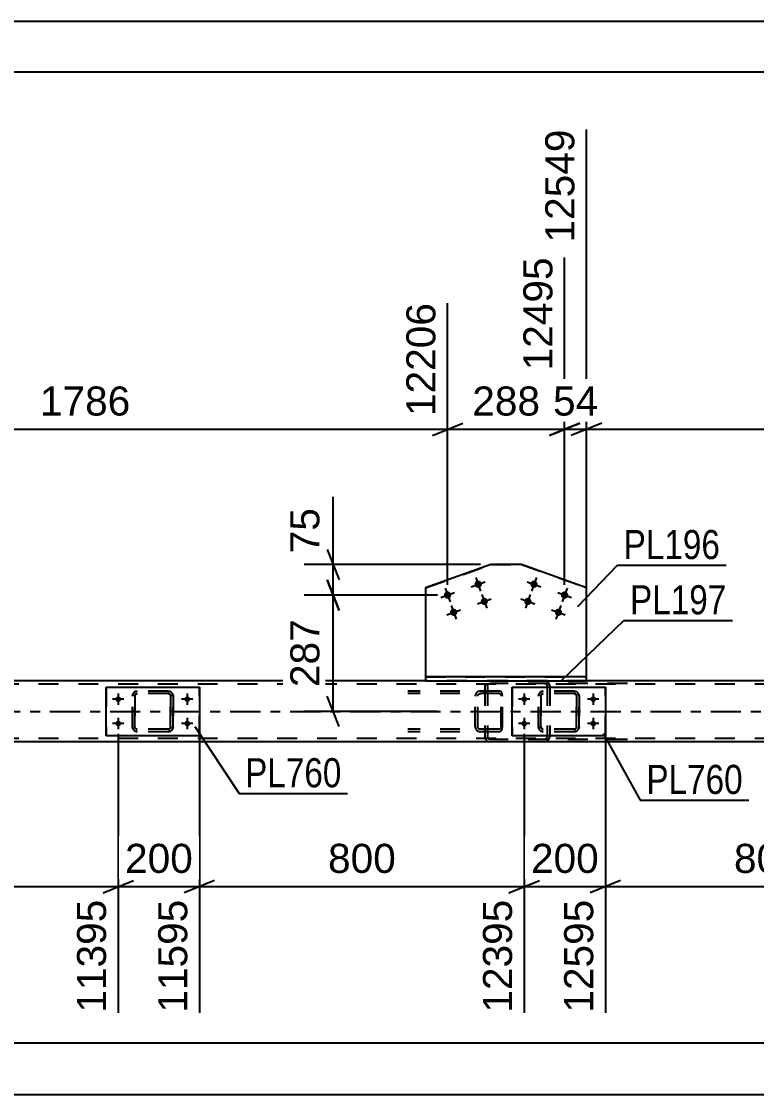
# Model space of a CAD drawing. Header units: millimetres. Extents: x -55 to 786, y -403 to 191.
# Drawn here: x 443.1 to 515.5, y 85.4 to 191.1 of the extents above; entities that cross this region are included whole.
import ezdxf

# ---------------------------------------------------------------- set-up
doc = ezdxf.new("R2010")
doc.units = ezdxf.units.MM
doc.linetypes.add('DXK_LINE_DOT2', pattern=[3.9198, 1.9599, -1.9599])
doc.linetypes.add('DXK_LINE_DOT3', pattern=[5.9187, 2.979, -0.9799, 0.9799, -0.9799])
doc.styles.add('Arial', font='ARIAL.TTF', dxfattribs={"height": 0.2})
doc.styles.add('Arial Narrow', font='ARIALN.TTF', dxfattribs={"height": 0.2})

# ---------------------------------------------------------------- blocks, each defined once
blk = doc.blocks.new('Unknown-318883748-1115')
at = {"color": 5, "linetype": 'Continuous'}
for p, q in [((785.92, 191.13), (-55.08, 191.13)), ((780.92, 186.13), (-50.08, 186.13))]:
    blk.add_line(p, q, dxfattribs=at)
blk = doc.blocks.new('Part-318883748-1807 - 1706')
at = {"color": 7, "linetype": 'DXK_LINE_DOT2'}
for p, q in [((453.99, 124.67), (454.02, 124.86)), ((454.03, 124.86), (453.99, 124.67)), ((454.23, 124.67), (454.25, 124.77)), ((454.24, 124.77), (454.23, 124.67)), ((454.3, 124.84), (454.24, 124.77)), ((454.25, 124.77), (454.3, 124.84)), ((454.28, 125.12), (454.47, 125.15)), ((454.28, 125.12), (454.29, 125.12)), ((454.47, 125.15), (454.29, 125.12)), ((454.3, 124.84), (454.38, 124.9)), ((454.37, 124.9), (454.3, 124.84)), ((454.47, 124.91), (454.37, 124.9)), ((454.38, 124.9), (454.47, 124.91)), ((457.51, 125.15), (454.47, 125.15)), ((457.51, 124.91), (454.47, 124.91)), ((457.51, 125.15), (457.69, 125.12)), ((457.69, 125.12), (457.51, 125.15)), ((457.51, 124.91), (457.6, 124.9)), ((457.6, 124.9), (457.51, 124.91)), ((457.6, 124.9), (457.6, 124.9)), ((457.6, 124.9), (457.68, 124.84)), ((457.68, 124.84), (457.6, 124.9)), ((457.68, 124.84), (457.73, 124.77)), ((457.73, 124.77), (457.68, 124.84)), ((457.73, 124.77), (457.75, 124.67)), ((457.75, 124.67), (457.73, 124.77)), ((457.95, 124.86), (457.99, 124.67)), ((457.99, 124.67), (457.95, 124.86)), ((453.99, 121.63), (453.99, 124.67)), ((453.99, 124.67), (453.99, 124.67)), ((453.99, 121.63), (453.99, 124.67)), ((454.23, 121.63), (454.23, 124.67)), ((454.23, 124.67), (454.23, 124.67)), ((454.23, 124.67), (454.23, 121.63)), ((457.75, 121.63), (457.75, 124.67)), ((457.75, 124.67), (457.75, 124.67)), ((457.75, 124.67), (457.75, 121.63)), ((457.99, 121.63), (457.99, 124.67)), ((457.99, 124.67), (457.99, 124.67)), ((457.99, 124.67), (457.99, 121.63)), ((453.99, 121.63), (453.99, 121.63)), ((454.02, 121.45), (453.99, 121.63)), ((453.99, 121.63), (454.03, 121.45)), ((454.23, 121.63), (454.23, 121.63)), ((454.25, 121.54), (454.23, 121.63)), ((454.23, 121.63), (454.24, 121.54)), ((457.75, 121.63), (457.73, 121.54)), ((457.73, 121.54), (457.75, 121.63)), ((457.75, 121.63), (457.75, 121.63)), ((457.99, 121.63), (457.95, 121.45)), ((457.95, 121.45), (457.99, 121.63)), ((457.99, 121.63), (457.99, 121.63)), ((454.24, 121.54), (454.3, 121.47)), ((454.3, 121.47), (454.25, 121.54)), ((454.28, 121.19), (454.29, 121.19)), ((454.47, 121.15), (454.28, 121.19)), ((454.29, 121.19), (454.47, 121.15)), ((454.38, 121.41), (454.3, 121.47)), ((454.3, 121.47), (454.37, 121.41)), ((454.37, 121.41), (454.47, 121.39)), ((454.47, 121.39), (454.38, 121.41)), ((457.51, 121.39), (454.47, 121.39)), ((457.51, 121.15), (454.47, 121.15)), ((457.6, 121.41), (457.51, 121.39)), ((457.51, 121.39), (457.6, 121.41)), ((457.69, 121.19), (457.51, 121.15)), ((457.51, 121.15), (457.69, 121.19)), ((457.68, 121.47), (457.6, 121.41)), ((457.6, 121.41), (457.68, 121.47)), ((457.6, 121.41), (457.6, 121.41)), ((457.73, 121.54), (457.68, 121.47)), ((457.68, 121.47), (457.73, 121.54))]:
    blk.add_line(p, q, dxfattribs=at)
at = {"color": 7, "linetype": 'DXK_LINE_DOT3'}
blk.add_line((455.99, 123.15), (455.98, 123.15), dxfattribs=at)
at = {"color": 7, "linetype": 'DXK_LINE_DOT2'}
for centre, start, end in [((454.47, 124.67), 112.5, 157.5), ((454.47, 124.67), 112.5, 157.5), ((457.51, 124.67), 22.5, 67.5), ((457.51, 124.67), 22.5, 67.5), ((454.47, 121.63), 202.5, 247.5), ((454.47, 121.63), 202.5, 247.5), ((457.51, 121.63), 292.5, 337.5), ((457.51, 121.63), 292.5, 337.5)]:
    blk.add_arc(centre, 0.48, start, end, dxfattribs=at)
blk = doc.blocks.new('Part-318883748-1728 - 1706')
at = {"color": 2, "linetype": 'Continuous'}
for p, q in [((451.39, 120.75), (451.39, 125.55)), ((451.39, 125.55), (451.39, 125.55)), ((451.39, 125.55), (460.59, 125.55)), ((460.59, 125.55), (460.59, 120.75)), ((451.39, 120.75), (451.39, 120.75)), ((460.59, 120.75), (451.39, 120.75))]:
    blk.add_line(p, q, dxfattribs=at)
at = {"color": 7, "linetype": 'DXK_LINE_DOT2'}
for p, q in [((451.39, 125.55), (451.39, 120.75)), ((451.39, 125.55), (451.39, 125.55)), ((460.59, 120.75), (460.59, 125.55)), ((451.39, 120.75), (451.39, 120.75))]:
    blk.add_line(p, q, dxfattribs=at)
blk = doc.blocks.new('Part-318883748-1740 - 1706')
at = {"color": 7, "linetype": 'DXK_LINE_DOT2'}
for p, q in [((493.99, 124.67), (494.02, 124.86)), ((494.03, 124.86), (493.99, 124.67)), ((494.23, 124.67), (494.25, 124.77)), ((494.25, 124.77), (494.23, 124.67)), ((494.25, 124.77), (494.3, 124.84)), ((494.3, 124.84), (494.25, 124.77)), ((494.28, 125.12), (494.47, 125.15)), ((494.28, 125.12), (494.29, 125.12)), ((494.47, 125.15), (494.29, 125.12)), ((494.3, 124.84), (494.38, 124.9)), ((494.38, 124.9), (494.3, 124.84)), ((494.38, 124.9), (494.47, 124.91)), ((494.47, 124.91), (494.38, 124.9)), ((497.51, 125.15), (494.47, 125.15)), ((497.51, 124.91), (494.47, 124.91)), ((497.51, 125.15), (497.69, 125.12)), ((497.7, 125.12), (497.51, 125.15)), ((497.51, 124.91), (497.61, 124.9)), ((497.6, 124.9), (497.51, 124.91)), ((497.6, 124.9), (497.61, 124.9)), ((497.68, 124.84), (497.6, 124.9)), ((497.61, 124.9), (497.68, 124.84)), ((497.68, 124.84), (497.74, 124.77)), ((497.73, 124.77), (497.68, 124.84)), ((497.75, 124.67), (497.73, 124.77)), ((497.74, 124.77), (497.75, 124.67)), ((497.95, 124.86), (497.99, 124.67)), ((497.99, 124.67), (497.96, 124.86)), ((493.99, 121.63), (493.99, 124.67)), ((493.99, 124.67), (493.99, 124.67)), ((493.99, 121.63), (493.99, 124.67)), ((494.23, 121.63), (494.23, 124.67)), ((494.23, 124.67), (494.23, 124.67)), ((494.23, 124.67), (494.23, 121.63)), ((497.75, 121.63), (497.75, 124.67)), ((497.75, 124.67), (497.75, 124.67)), ((497.75, 124.67), (497.75, 121.63)), ((497.99, 121.63), (497.99, 124.67)), ((497.99, 124.67), (497.99, 124.67)), ((497.99, 124.67), (497.99, 121.63)), ((493.99, 121.63), (493.99, 121.63)), ((494.02, 121.45), (493.99, 121.63)), ((493.99, 121.63), (494.03, 121.45)), ((494.23, 121.63), (494.23, 121.63)), ((494.25, 121.54), (494.23, 121.63)), ((494.23, 121.63), (494.25, 121.54)), ((497.73, 121.54), (497.75, 121.63)), ((497.75, 121.63), (497.74, 121.54)), ((497.75, 121.63), (497.75, 121.63)), ((497.99, 121.63), (497.95, 121.45)), ((497.96, 121.45), (497.99, 121.63)), ((497.99, 121.63), (497.99, 121.63)), ((494.3, 121.47), (494.25, 121.54)), ((494.25, 121.54), (494.3, 121.47)), ((494.28, 121.19), (494.29, 121.19)), ((494.47, 121.15), (494.28, 121.19)), ((494.29, 121.19), (494.47, 121.15)), ((494.38, 121.41), (494.3, 121.47)), ((494.3, 121.47), (494.38, 121.41)), ((494.47, 121.39), (494.38, 121.41)), ((494.38, 121.41), (494.47, 121.39)), ((497.51, 121.39), (494.47, 121.39)), ((497.51, 121.15), (494.47, 121.15)), ((497.61, 121.41), (497.51, 121.39)), ((497.51, 121.39), (497.6, 121.41)), ((497.69, 121.19), (497.51, 121.15)), ((497.51, 121.15), (497.7, 121.19)), ((497.6, 121.41), (497.68, 121.47)), ((497.6, 121.41), (497.61, 121.41)), ((497.68, 121.47), (497.61, 121.41)), ((497.74, 121.54), (497.68, 121.47)), ((497.68, 121.47), (497.73, 121.54))]:
    blk.add_line(p, q, dxfattribs=at)
at = {"color": 7, "linetype": 'DXK_LINE_DOT3'}
blk.add_line((496, 123.15), (495.98, 123.15), dxfattribs=at)
at = {"color": 7, "linetype": 'DXK_LINE_DOT2'}
for centre, start, end in [((494.47, 124.67), 112.5, 157.5), ((494.47, 124.67), 112.5, 157.5), ((497.51, 124.67), 22.5, 67.5), ((497.51, 124.67), 22.5, 67.5), ((494.47, 121.63), 202.5, 247.5), ((494.47, 121.63), 202.5, 247.5), ((497.51, 121.63), 292.5, 337.5), ((497.51, 121.63), 292.5, 337.5)]:
    blk.add_arc(centre, 0.48, start, end, dxfattribs=at)
blk = doc.blocks.new('Part-318883748-2087 - 1706')
at = {"color": 2, "linetype": 'Continuous'}
for p, q in [((482.88, 126.55), (482.88, 126.15)), ((498.73, 126.55), (482.88, 126.55)), ((482.88, 126.15), (498.73, 126.15)), ((498.73, 126.15), (498.73, 126.55))]:
    blk.add_line(p, q, dxfattribs=at)
blk = doc.blocks.new('Part-318883748-1899 - 1706')
at = {"color": 7, "linetype": 'DXK_LINE_DOT2'}
for p, q in [((490.18, 125.15), (481.14, 125.15)), ((490.18, 124.91), (481.14, 124.91)), ((487.8, 124.86), (487.76, 124.67)), ((488.02, 124.67), (488.03, 124.77)), ((488.03, 124.77), (488.09, 124.84)), ((488.27, 125.15), (488.07, 125.12)), ((488.09, 124.84), (488.17, 124.9)), ((488.17, 124.9), (488.27, 124.91)), ((488.72, 124.91), (488.72, 125.15)), ((490.28, 125.12), (490.18, 125.15)), ((490.18, 124.91), (490.23, 124.9)), ((490.23, 124.9), (490.28, 124.84)), ((490.37, 125.01), (490.28, 125.12)), ((490.28, 124.84), (490.31, 124.77)), ((490.31, 124.77), (490.32, 124.67)), ((490.43, 124.86), (490.37, 125.01)), ((490.45, 124.67), (490.43, 124.86)), ((487.76, 121.63), (487.76, 124.67)), ((488.02, 121.63), (488.02, 124.67)), ((490.32, 121.63), (490.32, 124.67)), ((490.45, 121.63), (490.45, 124.67)), ((487.76, 121.63), (487.8, 121.45)), ((488.03, 121.54), (488.02, 121.63)), ((490.32, 121.63), (490.31, 121.54)), ((490.43, 121.45), (490.45, 121.63)), ((490.18, 121.39), (481.14, 121.39)), ((490.18, 121.15), (481.14, 121.15)), ((488.09, 121.47), (488.03, 121.54)), ((488.07, 121.19), (488.27, 121.15)), ((488.17, 121.41), (488.09, 121.47)), ((488.27, 121.39), (488.17, 121.41)), ((488.72, 121.15), (488.72, 121.39)), ((490.23, 121.41), (490.18, 121.39)), ((490.18, 121.15), (490.28, 121.19)), ((490.28, 121.47), (490.23, 121.41)), ((490.31, 121.54), (490.28, 121.47)), ((490.28, 121.19), (490.37, 121.3)), ((490.37, 121.3), (490.43, 121.45))]:
    blk.add_line(p, q, dxfattribs=at)
for centre, start, end in [((488.25, 124.66), 111.151, 156.1045), ((488.25, 121.65), 203.8955, 248.849)]:
    blk.add_arc(centre, 0.492, start, end, dxfattribs=at)
blk = doc.blocks.new('Part-318883748-1913 - 1706')
at = {"color": 7, "linetype": 'DXK_LINE_DOT2'}
for p, q in [((488.75, 125.83), (488.72, 125.67)), ((488.76, 125.86), (488.75, 125.83)), ((488.99, 125.77), (489.05, 125.84)), ((489.23, 126.15), (489.03, 126.12)), ((489.05, 125.84), (489.13, 125.9)), ((489.13, 125.9), (489.23, 125.91)), ((502.77, 126.15), (489.23, 126.15)), ((502.77, 125.91), (489.23, 125.91)), ((494.79, 126.12), (494.59, 126.15)), ((494.59, 125.91), (494.69, 125.9)), ((494.69, 125.9), (494.77, 125.84)), ((494.77, 125.84), (494.83, 125.77)), ((495.07, 125.83), (495.06, 125.86)), ((495.1, 125.67), (495.07, 125.83)), ((488.72, 125.67), (488.72, 120.63)), ((488.97, 125.67), (488.99, 125.77)), ((488.97, 125.67), (488.97, 120.63)), ((494.83, 125.77), (494.85, 125.67)), ((494.85, 125.67), (494.85, 120.63)), ((495.1, 125.67), (495.1, 120.63)), ((488.72, 120.63), (488.74, 120.55)), ((488.74, 120.55), (488.76, 120.45)), ((488.99, 120.57), (488.97, 120.63)), ((488.99, 120.54), (488.99, 120.57)), ((489.05, 120.47), (488.99, 120.54)), ((494.83, 120.54), (494.77, 120.47)), ((494.83, 120.57), (494.85, 120.63)), ((494.83, 120.54), (494.83, 120.57)), ((495.06, 120.45), (495.09, 120.55)), ((495.09, 120.55), (495.1, 120.63)), ((489.03, 120.19), (489.23, 120.15)), ((489.13, 120.41), (489.05, 120.47)), ((489.23, 120.39), (489.13, 120.41)), ((502.77, 120.39), (489.23, 120.39)), ((502.77, 120.15), (489.23, 120.15)), ((494.69, 120.41), (494.59, 120.39)), ((494.59, 120.15), (494.79, 120.19)), ((494.77, 120.47), (494.69, 120.41))]:
    blk.add_line(p, q, dxfattribs=at)
for centre, start, end in [((494.61, 125.65), 24.3196, 69.2413), ((489.21, 120.66), 204.3196, 249.2413), ((494.61, 120.66), 290.7587, 335.6804)]:
    blk.add_arc(centre, 0.496, start, end, dxfattribs=at)
blk = doc.blocks.new('Bolt-318883748-1926 - 1706')
at = {"linetype": 'Continuous'}
for points in [[(493.89, 135.56), (493.86, 135.5), (493.81, 135.44), (493.75, 135.39), (493.69, 135.35), (493.62, 135.33), (493.54, 135.32), (493.47, 135.33), (493.4, 135.36), (493.33, 135.4), (493.28, 135.45), (493.23, 135.51), (493.21, 135.58), (493.19, 135.66), (493.19, 135.73), (493.21, 135.81), (493.24, 135.87), (493.29, 135.93), (493.35, 135.98), (493.41, 136.02), (493.49, 136.04), (493.56, 136.04), (493.64, 136.03), (493.71, 136.01), (493.77, 135.97), (493.83, 135.92), (493.87, 135.86), (493.9, 135.79), (493.91, 135.71), (493.91, 135.64)], [(493.29, 133.87), (493.26, 133.8), (493.21, 133.74), (493.15, 133.69), (493.09, 133.66), (493.01, 133.63), (492.94, 133.63), (492.87, 133.64), (492.79, 133.66), (492.73, 133.7), (492.68, 133.75), (492.63, 133.82), (492.6, 133.89), (492.59, 133.96), (492.59, 134.04), (492.61, 134.11), (492.64, 134.18), (492.69, 134.24), (492.75, 134.29), (492.81, 134.32), (492.88, 134.34), (492.96, 134.35), (493.03, 134.34), (493.1, 134.31), (493.17, 134.27), (493.22, 134.22), (493.27, 134.16), (493.29, 134.09), (493.31, 134.02), (493.31, 133.94)], [(496.91, 134.49), (496.87, 134.43), (496.83, 134.37), (496.77, 134.32), (496.7, 134.28), (496.63, 134.26), (496.56, 134.26), (496.48, 134.26), (496.41, 134.29), (496.35, 134.33), (496.29, 134.38), (496.25, 134.44), (496.22, 134.51), (496.21, 134.59), (496.21, 134.66), (496.23, 134.74), (496.26, 134.8), (496.31, 134.86), (496.36, 134.91), (496.43, 134.95), (496.5, 134.97), (496.58, 134.97), (496.65, 134.96), (496.72, 134.94), (496.79, 134.9), (496.84, 134.85), (496.88, 134.79), (496.91, 134.72), (496.93, 134.64), (496.92, 134.57)], [(496.3, 132.8), (496.27, 132.73), (496.23, 132.67), (496.17, 132.62), (496.1, 132.59), (496.03, 132.56), (495.96, 132.56), (495.88, 132.57), (495.81, 132.59), (495.75, 132.63), (495.69, 132.68), (495.65, 132.75), (495.62, 132.82), (495.61, 132.89), (495.61, 132.97), (495.63, 133.04), (495.66, 133.11), (495.7, 133.17), (495.76, 133.22), (495.83, 133.25), (495.9, 133.27), (495.97, 133.28), (496.05, 133.27), (496.12, 133.24), (496.18, 133.2), (496.24, 133.15), (496.28, 133.09), (496.31, 133.02), (496.32, 132.95), (496.32, 132.87)]]:
    blk.add_hatch(color=1, dxfattribs=at).paths.add_polyline_path(points)
at = {"color": 1, "linetype": 'Continuous'}
for p, q in [((492.87, 135.93), (494.23, 135.44)), ((493.79, 136.36), (493.31, 135.01)), ((493.19, 134.67), (492.71, 133.31)), ((495.89, 134.86), (497.25, 134.37)), ((496.81, 135.29), (496.33, 133.94)), ((492.27, 134.23), (493.63, 133.75)), ((496.21, 133.6), (495.72, 132.24)), ((495.29, 133.16), (496.64, 132.68))]:
    blk.add_line(p, q, dxfattribs=at)
blk = doc.blocks.new('Bolt-318883748-1927 - 1706')
at = {"linetype": 'Continuous'}
for points in [[(492.31, 124.35), (492.32, 124.41), (492.34, 124.47), (492.37, 124.52), (492.41, 124.56), (492.45, 124.6), (492.51, 124.62), (492.56, 124.63), (492.62, 124.63), (492.68, 124.62), (492.73, 124.6), (492.78, 124.56), (492.82, 124.52), (492.85, 124.47), (492.87, 124.41), (492.87, 124.35), (492.87, 124.3), (492.85, 124.24), (492.82, 124.19), (492.78, 124.15), (492.73, 124.11), (492.68, 124.09), (492.62, 124.08), (492.56, 124.08), (492.51, 124.09), (492.45, 124.11), (492.41, 124.15), (492.37, 124.19), (492.34, 124.24), (492.32, 124.3)], [(499.11, 124.35), (499.12, 124.41), (499.14, 124.47), (499.17, 124.52), (499.21, 124.56), (499.25, 124.6), (499.31, 124.62), (499.36, 124.63), (499.42, 124.63), (499.48, 124.62), (499.53, 124.6), (499.58, 124.56), (499.62, 124.52), (499.65, 124.47), (499.67, 124.41), (499.67, 124.35), (499.67, 124.3), (499.65, 124.24), (499.62, 124.19), (499.58, 124.15), (499.53, 124.11), (499.48, 124.09), (499.42, 124.08), (499.36, 124.08), (499.31, 124.09), (499.25, 124.11), (499.21, 124.15), (499.17, 124.19), (499.14, 124.24), (499.12, 124.3)], [(492.31, 121.95), (492.32, 122.01), (492.34, 122.07), (492.37, 122.12), (492.41, 122.16), (492.45, 122.2), (492.51, 122.22), (492.56, 122.23), (492.62, 122.23), (492.68, 122.22), (492.73, 122.2), (492.78, 122.16), (492.82, 122.12), (492.85, 122.07), (492.87, 122.01), (492.87, 121.95), (492.87, 121.9), (492.85, 121.84), (492.82, 121.79), (492.78, 121.75), (492.73, 121.71), (492.68, 121.69), (492.62, 121.68), (492.56, 121.68), (492.51, 121.69), (492.45, 121.71), (492.41, 121.75), (492.37, 121.79), (492.34, 121.84), (492.32, 121.9)], [(499.11, 121.95), (499.12, 122.01), (499.14, 122.07), (499.17, 122.12), (499.21, 122.16), (499.25, 122.2), (499.31, 122.22), (499.36, 122.23), (499.42, 122.23), (499.48, 122.22), (499.53, 122.2), (499.58, 122.16), (499.62, 122.12), (499.65, 122.07), (499.67, 122.01), (499.67, 121.95), (499.67, 121.9), (499.65, 121.84), (499.62, 121.79), (499.58, 121.75), (499.53, 121.71), (499.48, 121.69), (499.42, 121.68), (499.36, 121.68), (499.31, 121.69), (499.25, 121.71), (499.21, 121.75), (499.17, 121.79), (499.14, 121.84), (499.12, 121.9)]]:
    blk.add_hatch(color=1, dxfattribs=at).paths.add_polyline_path(points)
at = {"color": 1, "linetype": 'Continuous'}
for p, q in [((492.59, 124.91), (492.59, 123.79)), ((499.39, 124.91), (499.39, 123.79)), ((493.15, 124.35), (492.03, 124.35)), ((499.95, 124.35), (498.83, 124.35)), ((493.15, 121.95), (492.03, 121.95)), ((492.59, 122.51), (492.59, 121.39)), ((499.95, 121.95), (498.83, 121.95)), ((499.39, 122.51), (499.39, 121.39))]:
    blk.add_line(p, q, dxfattribs=at)
blk = doc.blocks.new('Bolt-318883748-1928 - 1706')
at = {"linetype": 'Continuous'}
for points in [[(488.4, 135.81, -1), (487.72, 135.56, -1)], [(485.38, 134.74, -1), (484.7, 134.49, -1)], [(489, 134.11, -1), (488.32, 133.87, -1)], [(485.98, 133.04, -1), (485.3, 132.8, -1)]]:
    blk.add_hatch(color=1, dxfattribs=at).paths.add_polyline_path(points)
at = {"color": 1, "linetype": 'Continuous'}
for p, q in [((487.38, 135.44), (488.74, 135.93)), ((487.82, 136.36), (488.3, 135.01)), ((484.36, 134.37), (485.72, 134.86)), ((484.8, 135.29), (485.28, 133.94)), ((488.42, 134.67), (488.9, 133.31)), ((485.4, 133.6), (485.88, 132.24)), ((487.98, 133.75), (489.34, 134.23)), ((484.96, 132.68), (486.32, 133.16))]:
    blk.add_line(p, q, dxfattribs=at)
blk = doc.blocks.new('Part-318883748-1933 - 1706')
at = {"color": 2, "linetype": 'Continuous'}
for p, q in [((491.39, 120.75), (491.39, 125.55)), ((491.39, 125.55), (491.39, 125.55)), ((491.39, 125.55), (500.59, 125.55)), ((500.59, 125.55), (500.59, 120.75)), ((491.39, 120.75), (491.39, 120.75)), ((500.59, 120.75), (491.39, 120.75))]:
    blk.add_line(p, q, dxfattribs=at)
at = {"color": 7, "linetype": 'DXK_LINE_DOT2'}
for p, q in [((491.39, 125.55), (491.39, 120.75)), ((491.39, 125.55), (491.39, 125.55)), ((500.59, 120.75), (500.59, 125.55)), ((491.39, 120.75), (491.39, 120.75))]:
    blk.add_line(p, q, dxfattribs=at)
blk = doc.blocks.new('Bolt-318883748-1956 - 1706')
at = {"linetype": 'Continuous'}
for points in [[(452.31, 124.35), (452.32, 124.41), (452.34, 124.47), (452.36, 124.52), (452.4, 124.56), (452.45, 124.6), (452.5, 124.62), (452.56, 124.63), (452.62, 124.63), (452.68, 124.62), (452.73, 124.6), (452.78, 124.56), (452.82, 124.52), (452.85, 124.47), (452.87, 124.41), (452.87, 124.35), (452.87, 124.3), (452.85, 124.24), (452.82, 124.19), (452.78, 124.15), (452.73, 124.11), (452.68, 124.09), (452.62, 124.08), (452.56, 124.08), (452.5, 124.09), (452.45, 124.11), (452.4, 124.15), (452.36, 124.19), (452.34, 124.24), (452.32, 124.3)], [(459.11, 124.35), (459.12, 124.41), (459.14, 124.47), (459.16, 124.52), (459.2, 124.56), (459.25, 124.6), (459.3, 124.62), (459.36, 124.63), (459.42, 124.63), (459.48, 124.62), (459.53, 124.6), (459.58, 124.56), (459.62, 124.52), (459.65, 124.47), (459.67, 124.41), (459.67, 124.35), (459.67, 124.3), (459.65, 124.24), (459.62, 124.19), (459.58, 124.15), (459.53, 124.11), (459.48, 124.09), (459.42, 124.08), (459.36, 124.08), (459.3, 124.09), (459.25, 124.11), (459.2, 124.15), (459.16, 124.19), (459.14, 124.24), (459.12, 124.3)], [(452.31, 121.95), (452.32, 122.01), (452.34, 122.07), (452.36, 122.12), (452.4, 122.16), (452.45, 122.2), (452.5, 122.22), (452.56, 122.23), (452.62, 122.23), (452.68, 122.22), (452.73, 122.2), (452.78, 122.16), (452.82, 122.12), (452.85, 122.07), (452.87, 122.01), (452.87, 121.95), (452.87, 121.9), (452.85, 121.84), (452.82, 121.79), (452.78, 121.75), (452.73, 121.71), (452.68, 121.69), (452.62, 121.68), (452.56, 121.68), (452.5, 121.69), (452.45, 121.71), (452.4, 121.75), (452.36, 121.79), (452.34, 121.84), (452.32, 121.9)], [(459.11, 121.95), (459.12, 122.01), (459.14, 122.07), (459.16, 122.12), (459.2, 122.16), (459.25, 122.2), (459.3, 122.22), (459.36, 122.23), (459.42, 122.23), (459.48, 122.22), (459.53, 122.2), (459.58, 122.16), (459.62, 122.12), (459.65, 122.07), (459.67, 122.01), (459.67, 121.95), (459.67, 121.9), (459.65, 121.84), (459.62, 121.79), (459.58, 121.75), (459.53, 121.71), (459.48, 121.69), (459.42, 121.68), (459.36, 121.68), (459.3, 121.69), (459.25, 121.71), (459.2, 121.75), (459.16, 121.79), (459.14, 121.84), (459.12, 121.9)]]:
    blk.add_hatch(color=1, dxfattribs=at).paths.add_polyline_path(points)
at = {"color": 1, "linetype": 'Continuous'}
for p, q in [((452.59, 124.91), (452.59, 123.79)), ((459.39, 124.91), (459.39, 123.79)), ((453.15, 124.35), (452.03, 124.35)), ((459.95, 124.35), (458.83, 124.35)), ((453.15, 121.95), (452.03, 121.95)), ((452.59, 122.51), (452.59, 121.39)), ((459.95, 121.95), (458.83, 121.95)), ((459.39, 122.51), (459.39, 121.39))]:
    blk.add_line(p, q, dxfattribs=at)
blk = doc.blocks.new('Part-318883748-1995 - 1706')
at = {"color": 7, "linetype": 'DXK_LINE_DOT2'}
for p, q in [((701.49, 125.83), (43.39, 125.83)), ((498.73, 126.15), (482.88, 126.15)), ((701.49, 120.47), (43.39, 120.47))]:
    blk.add_line(p, q, dxfattribs=at)
at = {"color": 2, "linetype": 'Continuous'}
for p, q in [((482.88, 126.15), (413.6, 126.15)), ((568.01, 126.15), (498.73, 126.15)), ((697.49, 120.15), (43.39, 120.15))]:
    blk.add_line(p, q, dxfattribs=at)
at = {"color": 7, "linetype": 'DXK_LINE_DOT3'}
blk.add_line((43.39, 123.15), (701.49, 123.15), dxfattribs=at)
blk = doc.blocks.new('Part-318883748-2092 - 1706')
at = {"color": 2, "linetype": 'Continuous'}
for p, q in [((489.29, 137.61), (482.88, 135.33)), ((492.32, 137.61), (489.29, 137.61)), ((489.29, 137.61), (489.29, 137.61)), ((498.73, 135.33), (492.32, 137.61)), ((492.32, 137.61), (492.32, 137.61)), ((482.88, 135.33), (482.88, 126.55)), ((498.73, 126.55), (498.73, 135.33))]:
    blk.add_line(p, q, dxfattribs=at)
at = {"color": 7, "linetype": 'DXK_LINE_DOT2'}
for p, q in [((482.88, 135.33), (489.29, 137.61)), ((489.29, 137.61), (492.32, 137.61)), ((492.32, 137.61), (498.73, 135.33)), ((482.88, 126.55), (498.73, 126.55)), ((482.88, 126.55), (482.88, 126.55)), ((498.73, 126.55), (482.88, 126.55)), ((482.88, 126.55), (482.88, 126.55)), ((498.73, 126.55), (498.73, 126.55)), ((498.73, 126.55), (498.73, 126.55))]:
    blk.add_line(p, q, dxfattribs=at)
blk = doc.blocks.new('StraightDimension-318883748-2926 - 1706')
at = {"color": 7, "linetype": 'Continuous'}
for p, q in [((496.57, 135.61), (496.57, 167.87)), ((485.04, 135.61), (485.04, 163.37)), ((483.54, 150.35), (486.54, 151.55)), ((498.07, 151.55), (495.07, 150.35)), ((485.04, 150.95), (496.57, 150.95))]:
    blk.add_line(p, q, dxfattribs=at)
at = {"color": 0}
blk.add_wipeout([(494.74, 151.7), (494.74, 155.9), (486.87, 155.9), (486.87, 151.7)], dxfattribs=at)
at = {"color": 3, "style": 'Arial'}
blk.add_text('288', height=2.865, dxfattribs=at).set_placement((487.47, 152.3))
at = {"color": 0, "linetype": 'Continuous'}
blk.add_wipeout([(495.97, 168.47), (491.77, 168.47), (491.77, 156.15), (495.97, 156.15)], dxfattribs=at)
at = {"color": 3, "linetype": 'Continuous', "style": 'Arial'}
blk.add_text('12495', height=2.865, rotation=90.0002, dxfattribs=at).set_placement((495.37, 156.75))
blk = doc.blocks.new('StraightDimension-318883748-2917 - 1706')
at = {"color": 7, "linetype": 'Continuous'}
for p, q in [((413.6, 129.18), (413.6, 180.47)), ((485.04, 135.61), (485.04, 163.37)), ((415.1, 151.55), (412.1, 150.35)), ((483.54, 150.35), (486.54, 151.55)), ((413.6, 150.95), (485.04, 150.95))]:
    blk.add_line(p, q, dxfattribs=at)
at = {"color": 0}
blk.add_wipeout([(454.37, 151.7), (454.37, 155.9), (444.27, 155.9), (444.27, 151.7)], dxfattribs=at)
at = {"color": 3, "style": 'Arial'}
blk.add_text('1786', height=2.865, dxfattribs=at).set_placement((444.87, 152.3))
at = {"color": 0, "linetype": 'Continuous'}
blk.add_wipeout([(484.44, 163.97), (480.24, 163.97), (480.24, 151.65), (484.44, 151.65)], dxfattribs=at)
at = {"color": 3, "linetype": 'Continuous', "style": 'Arial'}
blk.add_text('12206', height=2.865, rotation=90.0002, dxfattribs=at).set_placement((483.84, 152.25))
blk = doc.blocks.new('StraightDimension-318883748-9677 - 1706')
at = {"color": 7, "linetype": 'Continuous'}
for p, q in [((460.59, 120.95), (460.59, 93.47)), ((492.59, 120.95), (492.59, 93.47)), ((462.09, 106.49), (459.09, 105.29)), ((460.59, 105.89), (492.59, 105.89)), ((491.09, 105.29), (494.09, 106.49))]:
    blk.add_line(p, q, dxfattribs=at)
at = {"color": 0}
blk.add_wipeout([(480.53, 106.64), (480.53, 110.84), (472.66, 110.84), (472.66, 106.64)], dxfattribs=at)
at = {"color": 3, "style": 'Arial'}
blk.add_text('800', height=2.865, dxfattribs=at).set_placement((473.26, 107.24))
at = {"color": 0, "linetype": 'Continuous'}
blk.add_wipeout([(491.99, 105.19), (487.79, 105.19), (487.79, 92.87), (491.99, 92.87)], dxfattribs=at)
at = {"color": 3, "linetype": 'Continuous', "style": 'Arial'}
blk.add_text('12395', height=2.865, rotation=90.0002, dxfattribs=at).set_placement((491.39, 93.47))
blk = doc.blocks.new('StraightDimension-318883748-2979 - 1706')
at = {"color": 7, "linetype": 'Continuous'}
for p, q in [((498.73, 128.52), (498.73, 180.47)), ((570.18, 135.61), (570.18, 163.37)), ((500.23, 151.55), (497.23, 150.35)), ((568.68, 150.35), (571.68, 151.55)), ((498.73, 150.95), (570.18, 150.95))]:
    blk.add_line(p, q, dxfattribs=at)
at = {"color": 0}
blk.add_wipeout([(539.5, 151.7), (539.5, 155.9), (529.41, 155.9), (529.41, 151.7)], dxfattribs=at)
at = {"color": 3, "style": 'Arial'}
blk.add_text('1786', height=2.865, dxfattribs=at).set_placement((530.01, 152.3))
at = {"color": 0, "linetype": 'Continuous'}
blk.add_wipeout([(569.58, 163.97), (565.38, 163.97), (565.38, 151.65), (569.58, 151.65)], dxfattribs=at)
at = {"color": 3, "linetype": 'Continuous', "style": 'Arial'}
blk.add_text('14335', height=2.865, rotation=90.0002, dxfattribs=at).set_placement((568.98, 152.25))
blk = doc.blocks.new('StraightDimension-318883748-9676 - 1706')
at = {"color": 7, "linetype": 'Continuous'}
for p, q in [((492.59, 120.95), (492.59, 93.47)), ((500.59, 121.29), (500.59, 93.47)), ((491.09, 105.29), (494.09, 106.49)), ((492.59, 105.89), (500.59, 105.89)), ((502.09, 106.49), (499.09, 105.29))]:
    blk.add_line(p, q, dxfattribs=at)
at = {"color": 0}
blk.add_wipeout([(500.53, 106.64), (500.53, 110.84), (492.66, 110.84), (492.66, 106.64)], dxfattribs=at)
at = {"color": 0, "linetype": 'Continuous'}
blk.add_wipeout([(499.99, 105.19), (495.79, 105.19), (495.79, 92.87), (499.99, 92.87)], dxfattribs=at)
at = {"color": 3, "style": 'Arial'}
blk.add_text('200', height=2.865, dxfattribs=at).set_placement((493.26, 107.24))
at = {"color": 3, "linetype": 'Continuous', "style": 'Arial'}
blk.add_text('12595', height=2.865, rotation=90.0002, dxfattribs=at).set_placement((499.39, 93.47))
blk = doc.blocks.new('StraightDimension-318883748-2505 - 1706')
at = {"color": 7, "linetype": 'Continuous'}
for p, q in [((473.76, 137.61), (473.76, 144.3)), ((473.76, 137.61), (473.76, 144.3)), ((473.16, 139.11), (474.36, 136.11)), ((488.29, 137.61), (470.91, 137.61)), ((473.76, 134.61), (473.76, 137.61)), ((474.36, 133.11), (473.16, 136.11)), ((484.04, 134.61), (470.91, 134.61))]:
    blk.add_line(p, q, dxfattribs=at)
at = {"color": 0}
blk.add_wipeout([(473.01, 143.78), (468.81, 143.78), (468.81, 138.13), (473.01, 138.13)], dxfattribs=at)
at = {"color": 3, "style": 'Arial'}
blk.add_text('75', height=2.865, rotation=90.0002, dxfattribs=at).set_placement((472.41, 138.73))
blk = doc.blocks.new('StraightDimension-318883748-9679 - 1706')
at = {"color": 7, "linetype": 'Continuous'}
for p, q in [((420.59, 120.95), (420.59, 93.47)), ((452.59, 120.95), (452.59, 93.47)), ((422.09, 106.49), (419.09, 105.29)), ((420.59, 105.89), (452.59, 105.89)), ((451.09, 105.29), (454.09, 106.49))]:
    blk.add_line(p, q, dxfattribs=at)
at = {"color": 0}
blk.add_wipeout([(440.53, 106.64), (440.53, 110.84), (432.66, 110.84), (432.66, 106.64)], dxfattribs=at)
at = {"color": 3, "style": 'Arial'}
blk.add_text('800', height=2.865, dxfattribs=at).set_placement((433.26, 107.24))
at = {"color": 0, "linetype": 'Continuous'}
blk.add_wipeout([(451.99, 105.19), (447.79, 105.19), (447.79, 92.87), (451.99, 92.87)], dxfattribs=at)
at = {"color": 3, "linetype": 'Continuous', "style": 'Arial'}
blk.add_text('11395', height=2.865, rotation=90.0002, dxfattribs=at).set_placement((451.39, 93.47))
blk = doc.blocks.new('StraightDimension-318883748-2488 - 1706')
at = {"color": 7, "linetype": 'Continuous'}
for p, q in [((473.16, 136.11), (474.36, 133.11)), ((484.04, 134.61), (470.91, 134.61)), ((473.76, 123.15), (473.76, 134.61)), ((474.36, 121.65), (473.16, 124.65)), ((484.05, 123.15), (470.91, 123.15))]:
    blk.add_line(p, q, dxfattribs=at)
at = {"color": 0}
blk.add_wipeout([(473.01, 132.82), (468.81, 132.82), (468.81, 124.95), (473.01, 124.95)], dxfattribs=at)
at = {"color": 3, "style": 'Arial'}
blk.add_text('287', height=2.865, rotation=90.0002, dxfattribs=at).set_placement((472.41, 125.55))
blk = doc.blocks.new('StraightDimension-318883748-2591 - 1706')
at = {"color": 7, "linetype": 'Continuous'}
blk.add_line((10.69, 85.4), (702.29, 85.4), dxfattribs=at)
blk = doc.blocks.new('StraightDimension-318883748-2645 - 1706')
at = {"color": 7, "linetype": 'Continuous'}
blk.add_line((11.49, 90.51), (701.49, 90.51), dxfattribs=at)
blk = doc.blocks.new('StraightDimension-318883748-2988 - 1706')
at = {"color": 7, "linetype": 'Continuous'}
for p, q in [((498.73, 128.52), (498.73, 180.47)), ((496.57, 135.61), (496.57, 167.87)), ((495.07, 150.35), (498.07, 151.55)), ((500.23, 151.55), (497.23, 150.35)), ((496.57, 150.95), (498.73, 150.95))]:
    blk.add_line(p, q, dxfattribs=at)
at = {"color": 0, "linetype": 'Continuous'}
blk.add_wipeout([(498.13, 181.07), (493.93, 181.07), (493.93, 168.75), (498.13, 168.75)], dxfattribs=at)
at = {"color": 3, "linetype": 'Continuous', "style": 'Arial'}
blk.add_text('12549', height=2.865, rotation=90.0002, dxfattribs=at).set_placement((497.53, 169.35))
at = {"color": 0}
blk.add_wipeout([(500.47, 151.7), (500.47, 155.9), (494.83, 155.9), (494.83, 151.7)], dxfattribs=at)
at = {"color": 3, "style": 'Arial'}
blk.add_text('54', height=2.865, dxfattribs=at).set_placement((495.43, 152.3))
blk = doc.blocks.new('StraightDimension-318883748-9675 - 1706')
at = {"color": 7, "linetype": 'Continuous'}
for p, q in [((500.59, 121.29), (500.59, 93.47)), ((532.59, 120.95), (532.59, 93.47)), ((502.09, 106.49), (499.09, 105.29)), ((500.59, 105.89), (532.59, 105.89)), ((531.09, 105.29), (534.09, 106.49))]:
    blk.add_line(p, q, dxfattribs=at)
at = {"color": 0}
blk.add_wipeout([(520.53, 106.64), (520.53, 110.84), (512.66, 110.84), (512.66, 106.64)], dxfattribs=at)
at = {"color": 3, "style": 'Arial'}
blk.add_text('800', height=2.865, dxfattribs=at).set_placement((513.26, 107.24))
at = {"color": 0, "linetype": 'Continuous'}
blk.add_wipeout([(531.99, 105.19), (527.79, 105.19), (527.79, 92.87), (531.99, 92.87)], dxfattribs=at)
at = {"color": 3, "linetype": 'Continuous', "style": 'Arial'}
blk.add_text('13395', height=2.865, rotation=90.0002, dxfattribs=at).set_placement((531.39, 93.47))
blk = doc.blocks.new('StraightDimension-318883748-9678 - 1706')
at = {"color": 7, "linetype": 'Continuous'}
for p, q in [((452.59, 120.95), (452.59, 93.47)), ((460.59, 120.95), (460.59, 93.47)), ((451.09, 105.29), (454.09, 106.49)), ((452.59, 105.89), (460.59, 105.89)), ((462.09, 106.49), (459.09, 105.29))]:
    blk.add_line(p, q, dxfattribs=at)
at = {"color": 0}
blk.add_wipeout([(460.53, 106.64), (460.53, 110.84), (452.66, 110.84), (452.66, 106.64)], dxfattribs=at)
at = {"color": 0, "linetype": 'Continuous'}
blk.add_wipeout([(459.99, 105.19), (455.79, 105.19), (455.79, 92.87), (459.99, 92.87)], dxfattribs=at)
at = {"color": 3, "style": 'Arial'}
blk.add_text('200', height=2.865, dxfattribs=at).set_placement((453.26, 107.24))
at = {"color": 3, "linetype": 'Continuous', "style": 'Arial'}
blk.add_text('11595', height=2.865, rotation=90.0002, dxfattribs=at).set_placement((459.39, 93.47))
blk = doc.blocks.new('Mark-318883748-1724 - 1706')
at = {"color": 30, "linetype": 'Continuous'}
for p, q in [((460.14, 121.66), (464.49, 115.08)), ((464.49, 115.08), (475.19, 115.08))]:
    blk.add_line(p, q, dxfattribs=at)
at = {"color": 0}
blk.add_wipeout([(474.59, 115.68), (474.59, 118.68), (465.09, 118.68), (465.09, 115.68)], dxfattribs=at)
blk.add_wipeout([(474.59, 115.68), (474.59, 118.68), (465.09, 118.68), (465.09, 115.68)], dxfattribs=at)
at = {"color": 3, "style": 'Arial Narrow'}
blk.add_text('PL760', height=2.863, dxfattribs=at).set_placement((465.09, 115.68))
blk = doc.blocks.new('Mark-318883748-2083 - 1706')
at = {"color": 30, "linetype": 'Continuous'}
for p, q in [((496.24, 126.15), (502.42, 132.12)), ((502.42, 132.12), (513.12, 132.12))]:
    blk.add_line(p, q, dxfattribs=at)
at = {"color": 0}
blk.add_wipeout([(512.52, 132.72), (512.52, 135.72), (503.02, 135.72), (503.02, 132.72)], dxfattribs=at)
blk.add_wipeout([(512.52, 132.72), (512.52, 135.72), (503.02, 135.72), (503.02, 132.72)], dxfattribs=at)
at = {"color": 3, "style": 'Arial Narrow'}
blk.add_text('PL197', height=2.863, dxfattribs=at).set_placement((503.02, 132.72))
blk = doc.blocks.new('Mark-318883748-1929 - 1706')
at = {"color": 30, "linetype": 'Continuous'}
for p, q in [((500.36, 120.97), (504.03, 114.42)), ((504.03, 114.42), (514.74, 114.42))]:
    blk.add_line(p, q, dxfattribs=at)
at = {"color": 0}
blk.add_wipeout([(514.14, 115.02), (514.14, 118.02), (504.63, 118.02), (504.63, 115.02)], dxfattribs=at)
blk.add_wipeout([(514.14, 115.02), (514.14, 118.02), (504.63, 118.02), (504.63, 115.02)], dxfattribs=at)
at = {"color": 3, "style": 'Arial Narrow'}
blk.add_text('PL760', height=2.863, dxfattribs=at).set_placement((504.63, 115.02))
blk = doc.blocks.new('Mark-318883748-2088 - 1706')
at = {"color": 30, "linetype": 'Continuous'}
for p, q in [((497.86, 133.5), (501.79, 137.56)), ((501.79, 137.56), (512.5, 137.56))]:
    blk.add_line(p, q, dxfattribs=at)
at = {"color": 0}
blk.add_wipeout([(511.9, 138.16), (511.9, 141.16), (502.39, 141.16), (502.39, 138.16)], dxfattribs=at)
blk.add_wipeout([(511.9, 138.16), (511.9, 141.16), (502.39, 141.16), (502.39, 138.16)], dxfattribs=at)
at = {"color": 3, "style": 'Arial Narrow'}
blk.add_text('PL196', height=2.863, dxfattribs=at).set_placement((502.39, 138.16))

msp = doc.modelspace()

# ---------------------------------------------------------------- block references
for name in ['Unknown-318883748-1115', 'Part-318883748-2092 - 1706', 'Bolt-318883748-1928 - 1706', 'Bolt-318883748-1926 - 1706', 'Part-318883748-1995 - 1706', 'Part-318883748-2087 - 1706', 'Part-318883748-1913 - 1706', 'Part-318883748-1728 - 1706', 'Bolt-318883748-1956 - 1706', 'Part-318883748-1807 - 1706', 'Part-318883748-1899 - 1706', 'Part-318883748-1933 - 1706', 'Bolt-318883748-1927 - 1706', 'Part-318883748-1740 - 1706']:
    msp.add_blockref(name, (0, 0))

# ---------------------------------------------------------------- next in the draw order: block references
for name in ['StraightDimension-318883748-2926 - 1706', 'StraightDimension-318883748-9679 - 1706', 'StraightDimension-318883748-9677 - 1706']:
    msp.add_blockref(name, (0, 0))

# ---------------------------------------------------------------- next in the draw order: block references
for name in ['StraightDimension-318883748-2917 - 1706', 'StraightDimension-318883748-2979 - 1706', 'StraightDimension-318883748-9676 - 1706']:
    msp.add_blockref(name, (0, 0))

# ---------------------------------------------------------------- next in the draw order: block references
for name in ['StraightDimension-318883748-2988 - 1706', 'StraightDimension-318883748-2505 - 1706', 'StraightDimension-318883748-2591 - 1706']:
    msp.add_blockref(name, (0, 0))

# ---------------------------------------------------------------- next in the draw order: block references
for name in ['StraightDimension-318883748-2488 - 1706', 'Mark-318883748-2083 - 1706', 'StraightDimension-318883748-2645 - 1706']:
    msp.add_blockref(name, (0, 0))

# ---------------------------------------------------------------- next in the draw order: block references
for name in ['Mark-318883748-2088 - 1706', 'StraightDimension-318883748-9678 - 1706', 'StraightDimension-318883748-9675 - 1706']:
    msp.add_blockref(name, (0, 0))

# ---------------------------------------------------------------- next in the draw order: block references
for name in ['Mark-318883748-1724 - 1706', 'Mark-318883748-1929 - 1706']:
    msp.add_blockref(name, (0, 0))

doc.saveas('drawing.dxf')
